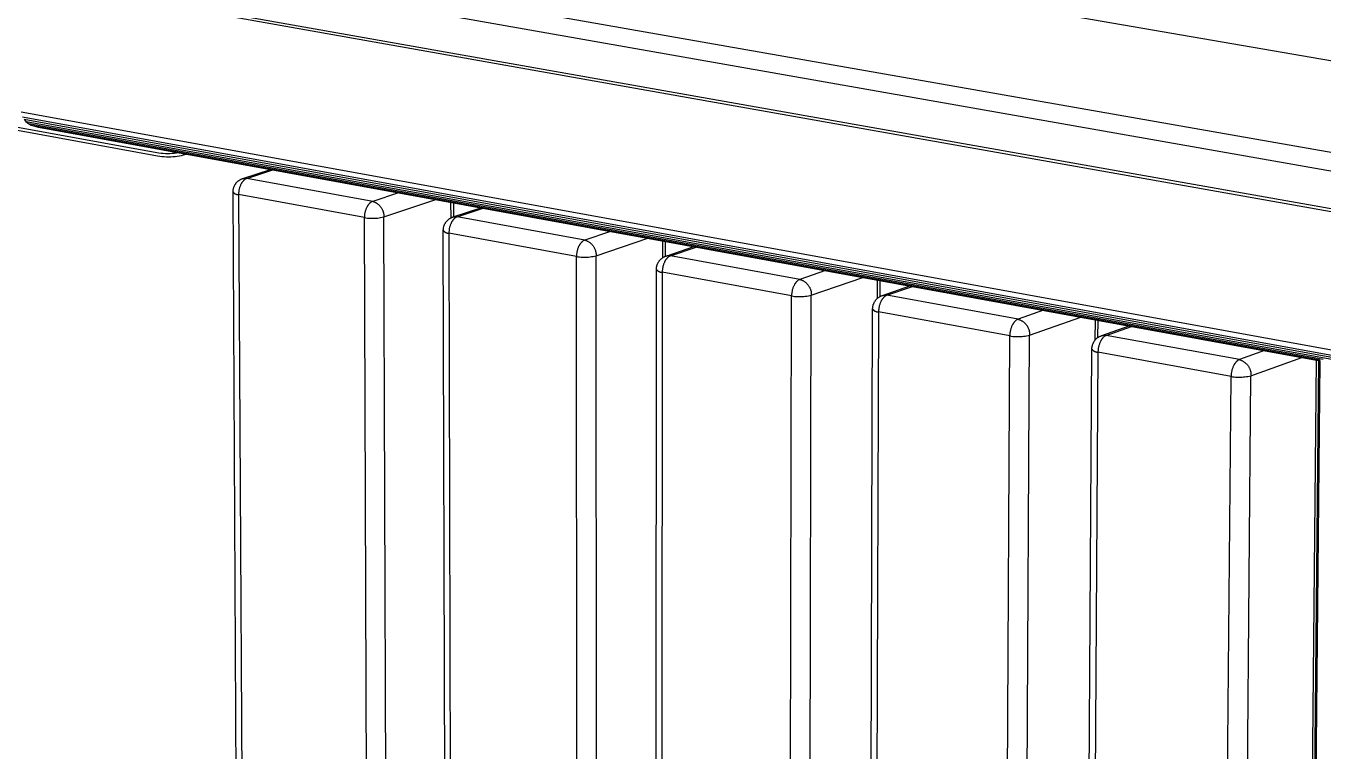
# Model space of a CAD drawing. Header units: millimetres. Extents: x -1283 to 2747, y -259 to 2557.
# Drawn here: x -181.7 to 63.4, y 584.2 to 721.3 of the extents above; entities that cross this region are included whole.
import ezdxf

# ---------------------------------------------------------------- set-up
doc = ezdxf.new("R2010")
doc.units = ezdxf.units.MM
doc.header["$MEASUREMENT"] = 0
doc.layers.add('Utwórz2D linie widoczne', color=7, linetype='Continuous', true_color=0x000000)

msp = doc.modelspace()

# ---------------------------------------------------------------- linework, layer by layer
at = {"layer": 'Utwórz2D linie widoczne'}
for p, q in [((75.77, 712.79), (-103.62, 743.77)), ((-180.13, 740.46), (88.26, 693.32)), ((-180.1, 737.06), (88.22, 689.78)), ((-180.35, 730.26), (90.67, 682.17)), ((-182.79, 730.18), (91.15, 681.54)), ((-156.95, 697.27), (-203.92, 705.85)), ((-206.21, 705.73), (-156.77, 696.7)), ((-182.58, 705.06), (90.85, 655.3)), ((-182.33, 704.07), (90.79, 654.33)), ((-182.02, 703.61), (-181.65, 703.19)), ((-181.96, 703.62), (90.71, 653.94)), ((-181.65, 703.19), (-181.59, 703.21)), ((-181.65, 703.19), (-181.15, 702.83)), ((-181.59, 703.21), (90.63, 653.59)), ((-181.15, 702.83), (-181.1, 702.84)), ((-181.15, 702.83), (-180.66, 702.52)), ((-181.1, 702.84), (63.39, 658.27)), ((-180.66, 702.52), (-180.61, 702.54)), ((-180.66, 702.52), (-180, 702.29)), ((-180.61, 702.54), (62.83, 658.14)), ((-180, 702.29), (-179.32, 702.11)), ((-180, 702.29), (62.83, 658.01)), ((-179.32, 702.11), (-179.27, 702.13)), ((-179.32, 702.11), (-178.91, 702.06)), ((-179.27, 702.13), (62.83, 657.98)), ((-156.54, 697.21), (-156.95, 697.27)), ((-156.77, 696.7), (-156.36, 696.64)), ((-156.13, 697.17), (-156.54, 697.21)), ((-156.36, 696.64), (-155.95, 696.59)), ((-155.71, 697.13), (-156.13, 697.17)), ((-155.95, 696.59), (-155.54, 696.56)), ((-155.3, 697.11), (-155.71, 697.13)), ((-155.54, 696.56), (-155.13, 696.54)), ((-154.88, 697.11), (-155.3, 697.11)), ((-155.13, 696.54), (-154.72, 696.53)), ((-154.47, 697.12), (-154.88, 697.11)), ((-154.72, 696.53), (-154.31, 696.54)), ((-154.05, 697.15), (-154.47, 697.12)), ((-154.31, 696.54), (-153.9, 696.56)), ((-153.64, 697.18), (-154.05, 697.15)), ((-153.9, 696.56), (-153.49, 696.6)), ((-153.23, 697.24), (-153.64, 697.18)), ((-153.49, 696.6), (-153.08, 696.65)), ((-152.82, 697.31), (-153.23, 697.24)), ((-153.08, 696.65), (-152.67, 696.72)), ((-152.67, 696.72), (-152.27, 696.79)), ((-152.27, 696.79), (-151.87, 696.89)), ((-151.87, 696.89), (-151.38, 697.04)), ((-140.68, 692.42), (-135.43, 694.13)), ((-139.91, 692.45), (-135.01, 694.06)), ((-142.3, 690.97), (-142.26, 691.06)), ((-142.26, 691.06), (-142.22, 691.14)), ((-142.22, 691.14), (-142.17, 691.22)), ((-142.17, 691.22), (-142.13, 691.29)), ((-142.13, 691.29), (-142.08, 691.37)), ((-142.08, 691.37), (-142.03, 691.45)), ((-142.03, 691.45), (-141.97, 691.52)), ((-141.97, 691.52), (-141.92, 691.59)), ((-141.92, 691.59), (-141.86, 691.66)), ((-141.86, 691.66), (-141.79, 691.73)), ((-141.79, 691.73), (-141.73, 691.79)), ((-141.73, 691.79), (-141.66, 691.85)), ((-141.66, 691.85), (-141.6, 691.91)), ((-141.6, 691.91), (-141.52, 691.97)), ((-141.52, 691.97), (-141.45, 692.03)), ((-141.45, 692.03), (-141.38, 692.08)), ((-141.38, 692.08), (-141.3, 692.13)), ((-141.3, 692.13), (-141.22, 692.18)), ((-141.22, 692.18), (-141.14, 692.22)), ((-141.14, 691.11), (-141.19, 690.99)), ((-141.14, 692.22), (-141.06, 692.26)), ((-141.09, 691.23), (-141.14, 691.11)), ((-141.03, 691.34), (-141.09, 691.23)), ((-141.06, 692.26), (-140.98, 692.3)), ((-141, 691.4), (-141.03, 691.34)), ((-140.97, 691.45), (-141, 691.4)), ((-140.98, 692.3), (-140.9, 692.34)), ((-140.94, 691.5), (-140.97, 691.45)), ((-140.91, 691.56), (-140.94, 691.5)), ((-140.88, 691.61), (-140.91, 691.56)), ((-140.9, 692.34), (-140.81, 692.37)), ((-140.85, 691.66), (-140.88, 691.61)), ((-140.81, 691.71), (-140.85, 691.66)), ((-140.81, 692.37), (-140.73, 692.4)), ((-140.78, 691.75), (-140.81, 691.71)), ((-140.75, 691.8), (-140.78, 691.75)), ((-140.71, 691.85), (-140.75, 691.8)), ((-140.73, 692.4), (-140.67, 692.42)), ((-140.68, 691.89), (-140.71, 691.85)), ((-140.64, 691.93), (-140.68, 691.89)), ((-140.67, 692.42), (-140.62, 692.43)), ((-140.6, 691.97), (-140.64, 691.93)), ((-140.62, 692.43), (-140.57, 692.44)), ((-140.57, 692.01), (-140.6, 691.97)), ((-140.57, 692.44), (-140.51, 692.46)), ((-140.53, 692.05), (-140.57, 692.01)), ((-140.5, 692.08), (-140.53, 692.05)), ((-140.51, 692.46), (-140.46, 692.46)), ((-140.46, 692.12), (-140.5, 692.08)), ((-140.46, 692.46), (-140.41, 692.47)), ((-140.42, 692.15), (-140.46, 692.12)), ((-140.39, 692.18), (-140.42, 692.15)), ((-140.41, 692.47), (-140.35, 692.48)), ((-140.35, 692.21), (-140.39, 692.18)), ((-140.35, 692.48), (-140.3, 692.48)), ((-140.31, 692.24), (-140.35, 692.21)), ((-140.27, 692.27), (-140.31, 692.24)), ((-140.3, 692.48), (-140.24, 692.48)), ((-140.24, 692.29), (-140.27, 692.27)), ((-140.24, 692.48), (-140.19, 692.48)), ((-140.2, 692.32), (-140.24, 692.29)), ((-140.16, 692.34), (-140.2, 692.32)), ((-140.19, 692.48), (-140.13, 692.48)), ((-140.13, 692.36), (-140.16, 692.34)), ((-140.13, 692.48), (-140.08, 692.48)), ((-140.09, 692.38), (-140.13, 692.36)), ((-140.05, 692.4), (-140.09, 692.38)), ((-140.08, 692.48), (-140.02, 692.47)), ((-140.02, 692.41), (-140.05, 692.4)), ((-140.02, 692.47), (-139.97, 692.46)), ((-139.98, 692.43), (-140.02, 692.41)), ((-139.95, 692.44), (-139.98, 692.43)), ((-139.97, 692.46), (-139.91, 692.45)), ((-139.91, 692.45), (-139.95, 692.44)), ((-116.15, 688.11), (-139.91, 692.45)), ((-142.52, 690.09), (-142.51, 690.18)), ((-142.52, 690), (-142.52, 690.09)), ((-142.52, 689.91), (-142.52, 690)), ((-142.52, 689.91), (-142.5, 689.88)), ((-139.36, 113.88), (-142.52, 689.88)), ((-142.51, 690.18), (-142.5, 690.27)), ((-142.5, 690.27), (-142.48, 690.36)), ((-142.5, 689.88), (-142.48, 689.85)), ((-142.48, 690.36), (-142.47, 690.45)), ((-142.48, 689.85), (-142.45, 689.81)), ((-142.47, 690.45), (-142.45, 690.54)), ((-142.45, 690.54), (-142.42, 690.63)), ((-142.45, 689.81), (-142.43, 689.78)), ((-142.43, 689.78), (-142.4, 689.75)), ((-142.42, 690.63), (-142.4, 690.72)), ((-142.4, 690.72), (-142.37, 690.8)), ((-142.4, 689.75), (-142.38, 689.73)), ((-142.38, 689.73), (-142.35, 689.7)), ((-142.37, 690.8), (-142.33, 690.89)), ((-142.35, 689.7), (-142.32, 689.67)), ((-142.33, 690.89), (-142.3, 690.97)), ((-142.32, 689.67), (-142.29, 689.65)), ((-142.29, 689.65), (-142.26, 689.62)), ((-142.26, 689.62), (-142.23, 689.6)), ((-142.23, 689.6), (-142.2, 689.58)), ((-142.2, 689.58), (-142.16, 689.55)), ((-142.16, 689.55), (-142.13, 689.53)), ((-142.13, 689.53), (-142.09, 689.52)), ((-142.09, 689.52), (-142.06, 689.5)), ((-142.06, 689.5), (-142.02, 689.48)), ((-142.02, 689.48), (-141.99, 689.47)), ((-141.99, 689.47), (-141.95, 689.45)), ((-141.95, 689.45), (-141.91, 689.44)), ((-141.91, 689.44), (-141.88, 689.43)), ((-141.88, 689.43), (-141.84, 689.42)), ((-141.84, 689.42), (-141.8, 689.41)), ((-141.8, 689.41), (-141.76, 689.4)), ((-141.76, 689.4), (-141.72, 689.4)), ((-141.72, 689.4), (-141.68, 689.39)), ((-141.68, 689.39), (-141.65, 689.39)), ((-141.65, 689.39), (-141.61, 689.39)), ((-141.61, 689.39), (-141.57, 689.39)), ((-141.57, 689.39), (-141.53, 689.39)), ((-141.53, 689.39), (-141.49, 689.39)), ((-141.48, 689.62), (-141.49, 689.5)), ((-141.49, 689.5), (-141.49, 689.39)), ((-141.49, 689.39), (-138.37, 113.1)), ((-117.72, 685.03), (-141.49, 689.39)), ((-141.46, 689.86), (-141.48, 689.74)), ((-141.48, 689.74), (-141.48, 689.62)), ((-141.45, 689.98), (-141.46, 689.86)), ((-141.43, 690.11), (-141.45, 689.98)), ((-141.41, 690.23), (-141.43, 690.11)), ((-141.38, 690.36), (-141.41, 690.23)), ((-141.35, 690.49), (-141.38, 690.36)), ((-141.32, 690.62), (-141.35, 690.49)), ((-141.28, 690.74), (-141.32, 690.62)), ((-141.24, 690.87), (-141.28, 690.74)), ((-141.19, 690.99), (-141.24, 690.87)), ((-111.26, 689.73), (-116.15, 688.11)), ((-117.59, 686.13), (-117.62, 686.01)), ((-117.55, 686.26), (-117.59, 686.13)), ((-117.51, 686.39), (-117.55, 686.26)), ((-117.47, 686.51), (-117.51, 686.39)), ((-117.43, 686.64), (-117.47, 686.51)), ((-117.38, 686.76), (-117.43, 686.64)), ((-117.32, 686.88), (-117.38, 686.76)), ((-117.27, 686.99), (-117.32, 686.88)), ((-117.24, 687.05), (-117.27, 686.99)), ((-117.21, 687.1), (-117.24, 687.05)), ((-117.18, 687.16), (-117.21, 687.1)), ((-117.15, 687.21), (-117.18, 687.16)), ((-117.11, 687.26), (-117.15, 687.21)), ((-117.08, 687.31), (-117.11, 687.26)), ((-117.05, 687.36), (-117.08, 687.31)), ((-117.01, 687.41), (-117.05, 687.36)), ((-116.98, 687.45), (-117.01, 687.41)), ((-116.95, 687.5), (-116.98, 687.45)), ((-116.91, 687.54), (-116.95, 687.5)), ((-116.88, 687.58), (-116.91, 687.54)), ((-116.84, 687.62), (-116.88, 687.58)), ((-116.8, 687.66), (-116.84, 687.62)), ((-116.77, 687.7), (-116.8, 687.66)), ((-116.73, 687.74), (-116.77, 687.7)), ((-116.69, 687.77), (-116.73, 687.74)), ((-116.66, 687.81), (-116.69, 687.77)), ((-116.62, 687.84), (-116.66, 687.81)), ((-116.58, 687.87), (-116.62, 687.84)), ((-116.55, 687.9), (-116.58, 687.87)), ((-116.51, 687.92), (-116.55, 687.9)), ((-116.47, 687.95), (-116.51, 687.92)), ((-116.44, 687.97), (-116.47, 687.95)), ((-116.4, 687.99), (-116.44, 687.97)), ((-116.36, 688.02), (-116.4, 687.99)), ((-116.33, 688.03), (-116.36, 688.02)), ((-116.29, 688.05), (-116.33, 688.03)), ((-116.26, 688.07), (-116.29, 688.05)), ((-116.22, 688.08), (-116.26, 688.07)), ((-116.18, 688.1), (-116.22, 688.08)), ((-116.15, 688.11), (-116.18, 688.1)), ((-116.15, 688.11), (-116.05, 688.08)), ((-116.05, 688.08), (-115.95, 688.04)), ((-115.95, 688.04), (-115.86, 688.01)), ((-115.86, 688.01), (-115.77, 687.97)), ((-115.77, 687.97), (-115.67, 687.92)), ((-115.67, 687.92), (-115.58, 687.87)), ((-115.58, 687.87), (-115.49, 687.82)), ((-115.49, 687.82), (-115.41, 687.77)), ((-115.41, 687.77), (-115.32, 687.71)), ((-115.32, 687.71), (-115.24, 687.65)), ((-115.24, 687.65), (-115.15, 687.59)), ((-115.15, 687.59), (-115.08, 687.53)), ((-115.08, 687.53), (-115, 687.46)), ((-115, 687.46), (-114.92, 687.39)), ((-114.92, 687.39), (-114.85, 687.32)), ((-114.85, 687.32), (-114.78, 687.24)), ((-114.78, 687.24), (-114.72, 687.16)), ((-114.72, 687.16), (-114.65, 687.08)), ((-114.65, 687.08), (-114.59, 687)), ((-114.59, 687), (-114.53, 686.92)), ((-114.53, 686.92), (-114.48, 686.83)), ((-114.48, 686.83), (-114.42, 686.74)), ((-114.42, 686.74), (-114.37, 686.65)), ((-114.37, 686.65), (-114.33, 686.56)), ((-114.33, 686.56), (-114.29, 686.47)), ((-114.29, 686.47), (-114.25, 686.37)), ((-114.25, 686.37), (-114.21, 686.28)), ((-114.21, 686.28), (-114.18, 686.18)), ((-114.18, 686.18), (-114.15, 686.08)), ((-114.03, 685.17), (-104.19, 688.44)), ((-101.42, 687.93), (-101.41, 684.96)), ((-100.95, 685.15), (-95.73, 686.89)), ((-100.89, 687.84), (-100.89, 685.17)), ((-100.17, 685.19), (-95.3, 686.82)), ((-117.71, 685.38), (-117.72, 685.26)), ((-117.72, 685.26), (-117.72, 685.14)), ((-117.72, 685.14), (-117.72, 685.03)), ((-117.72, 685.03), (-117.42, 684.98)), ((-115.6, 106.62), (-117.72, 685.03)), ((-117.7, 685.5), (-117.71, 685.38)), ((-117.68, 685.63), (-117.7, 685.5)), ((-117.67, 685.75), (-117.68, 685.63)), ((-117.64, 685.88), (-117.67, 685.75)), ((-117.62, 686.01), (-117.64, 685.88)), ((-117.42, 684.98), (-117.11, 684.95)), ((-117.11, 684.95), (-116.8, 684.92)), ((-116.8, 684.92), (-116.49, 684.9)), ((-116.49, 684.9), (-116.18, 684.9)), ((-116.18, 684.9), (-115.87, 684.91)), ((-115.87, 684.91), (-115.56, 684.92)), ((-115.56, 684.92), (-115.25, 684.95)), ((-115.25, 684.95), (-114.95, 684.99)), ((-114.95, 684.99), (-114.64, 685.04)), ((-114.64, 685.04), (-114.34, 685.1)), ((-114.34, 685.1), (-114.03, 685.17)), ((-114.15, 686.08), (-114.12, 685.98)), ((-114.12, 685.98), (-114.1, 685.88)), ((-114.1, 685.88), (-114.08, 685.78)), ((-114.08, 685.78), (-114.06, 685.68)), ((-114.06, 685.68), (-114.05, 685.58)), ((-114.05, 685.58), (-114.04, 685.48)), ((-114.04, 685.48), (-114.03, 685.37)), ((-114.03, 685.37), (-114.03, 685.27)), ((-114.03, 685.27), (-114.03, 685.17)), ((-112.07, 106.83), (-114.03, 685.17)), ((-102.59, 683.68), (-102.55, 683.77)), ((-102.55, 683.77), (-102.51, 683.85)), ((-102.51, 683.85), (-102.47, 683.93)), ((-102.47, 683.93), (-102.42, 684)), ((-102.42, 684), (-102.37, 684.08)), ((-102.37, 684.08), (-102.32, 684.15)), ((-102.32, 684.15), (-102.27, 684.23)), ((-102.27, 684.23), (-102.21, 684.3)), ((-102.21, 684.3), (-102.16, 684.37)), ((-102.16, 684.37), (-102.1, 684.43)), ((-102.1, 684.43), (-102.03, 684.5)), ((-102.03, 684.5), (-101.97, 684.56)), ((-101.97, 684.56), (-101.9, 684.62)), ((-101.9, 684.62), (-101.83, 684.68)), ((-101.83, 684.68), (-101.76, 684.74)), ((-101.76, 684.74), (-101.69, 684.79)), ((-101.69, 684.79), (-101.61, 684.84)), ((-101.61, 684.84), (-101.54, 684.89)), ((-101.54, 684.89), (-101.46, 684.93)), ((-101.45, 683.71), (-101.49, 683.59)), ((-101.46, 684.93), (-101.38, 684.98)), ((-101.4, 683.83), (-101.45, 683.71)), ((-101.35, 683.95), (-101.4, 683.83)), ((-101.38, 684.98), (-101.3, 685.02)), ((-101.29, 684.07), (-101.35, 683.95)), ((-101.3, 685.02), (-101.22, 685.05)), ((-101.26, 684.12), (-101.29, 684.07)), ((-101.23, 684.18), (-101.26, 684.12)), ((-101.2, 684.23), (-101.23, 684.18)), ((-101.22, 685.05), (-101.13, 685.09)), ((-101.17, 684.28), (-101.2, 684.23)), ((-101.14, 684.34), (-101.17, 684.28)), ((-101.1, 684.39), (-101.14, 684.34)), ((-101.13, 685.09), (-101.05, 685.12)), ((-101.07, 684.44), (-101.1, 684.39)), ((-101.04, 684.48), (-101.07, 684.44)), ((-101.05, 685.12), (-101, 685.14)), ((-101, 684.53), (-101.04, 684.48)), ((-101, 685.14), (-100.94, 685.15)), ((-100.97, 684.58), (-101, 684.53)), ((-100.93, 684.62), (-100.97, 684.58)), ((-100.94, 685.15), (-100.89, 685.17)), ((-100.9, 684.66), (-100.93, 684.62)), ((-100.86, 684.7), (-100.9, 684.66)), ((-100.89, 685.17), (-100.84, 685.18)), ((-100.83, 684.74), (-100.86, 684.7)), ((-100.84, 685.18), (-100.78, 685.19)), ((-100.79, 684.78), (-100.83, 684.74)), ((-100.75, 684.82), (-100.79, 684.78)), ((-100.78, 685.19), (-100.73, 685.2)), ((-100.72, 684.85), (-100.75, 684.82)), ((-100.73, 685.2), (-100.67, 685.21)), ((-100.68, 684.88), (-100.72, 684.85)), ((-100.64, 684.92), (-100.68, 684.88)), ((-100.67, 685.21), (-100.62, 685.21)), ((-100.61, 684.95), (-100.64, 684.92)), ((-100.62, 685.21), (-100.56, 685.22)), ((-100.57, 684.97), (-100.61, 684.95)), ((-100.53, 685), (-100.57, 684.97)), ((-100.56, 685.22), (-100.5, 685.22)), ((-100.5, 685.03), (-100.53, 685)), ((-100.5, 685.22), (-100.45, 685.22)), ((-100.46, 685.05), (-100.5, 685.03)), ((-100.42, 685.07), (-100.46, 685.05)), ((-100.45, 685.22), (-100.39, 685.22)), ((-100.39, 685.09), (-100.42, 685.07)), ((-100.39, 685.22), (-100.34, 685.21)), ((-100.35, 685.11), (-100.39, 685.09)), ((-100.31, 685.13), (-100.35, 685.11)), ((-100.34, 685.21), (-100.28, 685.21)), ((-100.28, 685.15), (-100.31, 685.13)), ((-100.28, 685.21), (-100.23, 685.2)), ((-100.24, 685.16), (-100.28, 685.15)), ((-100.21, 685.18), (-100.24, 685.16)), ((-100.23, 685.2), (-100.17, 685.19)), ((-100.17, 685.19), (-100.21, 685.18)), ((-76.08, 680.78), (-100.17, 685.19)), ((-102.81, 682.72), (-102.8, 682.81)), ((-102.81, 682.63), (-102.81, 682.72)), ((-102.81, 682.63), (-102.79, 682.6)), ((-101.32, 103.06), (-102.81, 682.61)), ((-102.8, 682.81), (-102.79, 682.9)), ((-102.79, 682.9), (-102.78, 682.99)), ((-102.79, 682.6), (-102.76, 682.56)), ((-102.78, 682.99), (-102.77, 683.08)), ((-102.77, 683.08), (-102.75, 683.17)), ((-102.76, 682.56), (-102.74, 682.53)), ((-102.75, 683.17), (-102.73, 683.26)), ((-102.74, 682.53), (-102.71, 682.5)), ((-102.73, 683.26), (-102.71, 683.34)), ((-102.71, 683.34), (-102.68, 683.43)), ((-102.71, 682.5), (-102.68, 682.47)), ((-102.68, 683.43), (-102.66, 683.52)), ((-102.68, 682.47), (-102.66, 682.44)), ((-102.66, 683.52), (-102.62, 683.6)), ((-102.66, 682.44), (-102.63, 682.42)), ((-102.63, 682.42), (-102.6, 682.39)), ((-102.62, 683.6), (-102.59, 683.68)), ((-102.6, 682.39), (-102.57, 682.36)), ((-102.57, 682.36), (-102.54, 682.34)), ((-102.54, 682.34), (-102.5, 682.31)), ((-102.5, 682.31), (-102.47, 682.29)), ((-102.47, 682.29), (-102.44, 682.27)), ((-102.44, 682.27), (-102.4, 682.25)), ((-102.4, 682.25), (-102.37, 682.23)), ((-102.37, 682.23), (-102.33, 682.21)), ((-102.33, 682.21), (-102.29, 682.2)), ((-102.29, 682.2), (-102.26, 682.18)), ((-102.26, 682.18), (-102.22, 682.17)), ((-102.22, 682.17), (-102.18, 682.15)), ((-102.18, 682.15), (-102.14, 682.14)), ((-102.14, 682.14), (-102.11, 682.13)), ((-102.11, 682.13), (-102.07, 682.12)), ((-102.07, 682.12), (-102.03, 682.12)), ((-102.03, 682.12), (-101.99, 682.11)), ((-101.99, 682.11), (-101.95, 682.1)), ((-101.95, 682.1), (-101.91, 682.1)), ((-101.91, 682.1), (-101.87, 682.1)), ((-101.87, 682.1), (-101.83, 682.1)), ((-101.83, 682.1), (-101.79, 682.1)), ((-101.79, 682.1), (-101.75, 682.1)), ((-101.74, 682.33), (-101.75, 682.21)), ((-101.75, 682.21), (-101.75, 682.1)), ((-101.75, 682.1), (-100.3, 102.27)), ((-77.65, 677.68), (-101.75, 682.1)), ((-101.73, 682.45), (-101.74, 682.33)), ((-101.72, 682.57), (-101.73, 682.45)), ((-101.71, 682.7), (-101.72, 682.57)), ((-101.69, 682.82), (-101.71, 682.7)), ((-101.67, 682.95), (-101.69, 682.82)), ((-101.64, 683.08), (-101.67, 682.95)), ((-101.61, 683.21), (-101.64, 683.08)), ((-101.57, 683.34), (-101.61, 683.21)), ((-101.54, 683.46), (-101.57, 683.34)), ((-101.49, 683.59), (-101.54, 683.46)), ((-71.22, 682.42), (-76.08, 680.78)), ((-77.51, 678.79), (-77.54, 678.66)), ((-77.48, 678.92), (-77.51, 678.79)), ((-77.44, 679.05), (-77.48, 678.92)), ((-77.39, 679.17), (-77.44, 679.05)), ((-77.35, 679.3), (-77.39, 679.17)), ((-77.3, 679.42), (-77.35, 679.3)), ((-77.25, 679.54), (-77.3, 679.42)), ((-77.19, 679.65), (-77.25, 679.54)), ((-77.16, 679.71), (-77.19, 679.65)), ((-77.13, 679.77), (-77.16, 679.71)), ((-77.1, 679.82), (-77.13, 679.77)), ((-77.07, 679.87), (-77.1, 679.82)), ((-77.04, 679.93), (-77.07, 679.87)), ((-77, 679.98), (-77.04, 679.93)), ((-76.97, 680.03), (-77, 679.98)), ((-76.94, 680.07), (-76.97, 680.03)), ((-76.9, 680.12), (-76.94, 680.07)), ((-76.87, 680.17), (-76.9, 680.12)), ((-76.84, 680.21), (-76.87, 680.17)), ((-76.8, 680.25), (-76.84, 680.21)), ((-76.76, 680.29), (-76.8, 680.25)), ((-76.73, 680.33), (-76.76, 680.29)), ((-76.69, 680.37), (-76.73, 680.33)), ((-76.66, 680.41), (-76.69, 680.37)), ((-76.62, 680.44), (-76.66, 680.41)), ((-76.58, 680.48), (-76.62, 680.44)), ((-76.55, 680.51), (-76.58, 680.48)), ((-76.51, 680.54), (-76.55, 680.51)), ((-76.47, 680.57), (-76.51, 680.54)), ((-76.44, 680.59), (-76.47, 680.57)), ((-76.4, 680.62), (-76.44, 680.59)), ((-76.36, 680.64), (-76.4, 680.62)), ((-76.33, 680.67), (-76.36, 680.64)), ((-76.29, 680.69), (-76.33, 680.67)), ((-76.25, 680.71), (-76.29, 680.69)), ((-76.22, 680.73), (-76.25, 680.71)), ((-76.18, 680.74), (-76.22, 680.73)), ((-76.15, 680.76), (-76.18, 680.74)), ((-76.11, 680.77), (-76.15, 680.76)), ((-76.08, 680.78), (-76.11, 680.77)), ((-76.08, 680.78), (-75.98, 680.75)), ((-75.98, 680.75), (-75.88, 680.72)), ((-75.88, 680.72), (-75.78, 680.68)), ((-75.78, 680.68), (-75.69, 680.64)), ((-75.69, 680.64), (-75.6, 680.6)), ((-75.6, 680.6), (-75.5, 680.55)), ((-75.5, 680.55), (-75.41, 680.5)), ((-75.41, 680.5), (-75.33, 680.44)), ((-75.33, 680.44), (-75.24, 680.39)), ((-75.24, 680.39), (-75.15, 680.33)), ((-75.15, 680.33), (-75.07, 680.26)), ((-75.07, 680.26), (-74.99, 680.2)), ((-74.99, 680.2), (-74.91, 680.13)), ((-74.91, 680.13), (-74.84, 680.06)), ((-74.84, 680.06), (-74.77, 679.99)), ((-74.77, 679.99), (-74.7, 679.91)), ((-74.7, 679.91), (-74.63, 679.83)), ((-74.63, 679.83), (-74.56, 679.75)), ((-74.56, 679.75), (-74.5, 679.67)), ((-74.5, 679.67), (-74.44, 679.58)), ((-74.44, 679.58), (-74.39, 679.5)), ((-74.39, 679.5), (-74.33, 679.41)), ((-74.33, 679.41), (-74.28, 679.32)), ((-74.28, 679.32), (-74.24, 679.22)), ((-74.24, 679.22), (-74.19, 679.13)), ((-74.19, 679.13), (-74.15, 679.04)), ((-74.15, 679.04), (-74.12, 678.94)), ((-74.12, 678.94), (-74.08, 678.84)), ((-74.08, 678.84), (-74.05, 678.74)), ((-73.94, 677.82), (-64.15, 681.14)), ((-61.4, 680.63), (-61.4, 677.43)), ((-60.89, 680.54), (-60.89, 677.7)), ((-60.72, 677.77), (-55.47, 679.55)), ((-59.88, 677.82), (-55.03, 679.47)), ((-77.64, 677.91), (-77.65, 677.8)), ((-77.65, 677.8), (-77.65, 677.68)), ((-77.65, 677.68), (-77.37, 677.64)), ((-77.23, 95.71), (-77.65, 677.68)), ((-77.62, 678.16), (-77.64, 678.03)), ((-77.64, 678.03), (-77.64, 677.91)), ((-77.61, 678.28), (-77.62, 678.16)), ((-77.59, 678.41), (-77.61, 678.28)), ((-77.57, 678.54), (-77.59, 678.41)), ((-77.54, 678.66), (-77.57, 678.54)), ((-77.37, 677.64), (-77.08, 677.6)), ((-77.08, 677.6), (-76.79, 677.57)), ((-76.79, 677.57), (-76.51, 677.56)), ((-76.51, 677.56), (-76.22, 677.55)), ((-76.22, 677.55), (-75.93, 677.55)), ((-75.93, 677.55), (-75.64, 677.56)), ((-75.64, 677.56), (-75.36, 677.58)), ((-75.36, 677.58), (-75.07, 677.61)), ((-75.07, 677.61), (-74.79, 677.65)), ((-74.79, 677.65), (-74.5, 677.7)), ((-74.5, 677.7), (-74.22, 677.76)), ((-74.22, 677.76), (-73.94, 677.82)), ((-74.05, 678.74), (-74.03, 678.64)), ((-74.03, 678.64), (-74, 678.54)), ((-74, 678.54), (-73.98, 678.44)), ((-73.98, 678.44), (-73.97, 678.34)), ((-73.97, 678.34), (-73.95, 678.23)), ((-73.95, 678.23), (-73.95, 678.13)), ((-73.95, 678.13), (-73.94, 678.03)), ((-73.94, 678.03), (-73.94, 677.92)), ((-73.94, 677.92), (-73.94, 677.82)), ((-73.67, 95.92), (-73.94, 677.82)), ((-62.32, 676.31), (-62.28, 676.39)), ((-62.28, 676.39), (-62.24, 676.47)), ((-62.24, 676.47), (-62.19, 676.55)), ((-62.19, 676.55), (-62.15, 676.63)), ((-62.15, 676.63), (-62.1, 676.71)), ((-62.1, 676.71), (-62.05, 676.78)), ((-62.05, 676.78), (-62, 676.85)), ((-62, 676.85), (-61.94, 676.93)), ((-61.94, 676.93), (-61.88, 677)), ((-61.88, 677), (-61.82, 677.06)), ((-61.82, 677.06), (-61.76, 677.13)), ((-61.76, 677.13), (-61.69, 677.19)), ((-61.69, 677.19), (-61.62, 677.25)), ((-61.62, 677.25), (-61.55, 677.31)), ((-61.55, 677.31), (-61.48, 677.37)), ((-61.48, 677.37), (-61.41, 677.42)), ((-61.41, 677.42), (-61.33, 677.47)), ((-61.33, 677.47), (-61.26, 677.52)), ((-61.26, 677.52), (-61.18, 677.57)), ((-61.18, 677.57), (-61.1, 677.61)), ((-61.1, 676.45), (-61.15, 676.33)), ((-61.1, 677.61), (-61.02, 677.65)), ((-61.04, 676.57), (-61.1, 676.45)), ((-60.99, 676.69), (-61.04, 676.57)), ((-61.02, 677.65), (-60.93, 677.69)), ((-60.96, 676.75), (-60.99, 676.69)), ((-60.93, 676.8), (-60.96, 676.75)), ((-60.93, 677.69), (-60.85, 677.72)), ((-60.9, 676.86), (-60.93, 676.8)), ((-60.87, 676.91), (-60.9, 676.86)), ((-60.89, 677.7), (-60.85, 677.72)), ((-60.83, 676.96), (-60.87, 676.91)), ((-60.85, 677.72), (-60.76, 677.75)), ((-60.85, 677.72), (-60.81, 677.74)), ((-60.8, 677.01), (-60.83, 676.96)), ((-60.77, 677.06), (-60.8, 677.01)), ((-60.74, 677.11), (-60.77, 677.06)), ((-60.76, 677.75), (-60.71, 677.77)), ((-60.7, 677.16), (-60.74, 677.11)), ((-60.71, 677.77), (-60.66, 677.79)), ((-60.67, 677.2), (-60.7, 677.16)), ((-60.63, 677.25), (-60.67, 677.2)), ((-60.66, 677.79), (-60.6, 677.8)), ((-60.6, 677.29), (-60.63, 677.25)), ((-60.6, 677.8), (-60.55, 677.82)), ((-60.56, 677.33), (-60.6, 677.29)), ((-60.53, 677.37), (-60.56, 677.33)), ((-60.55, 677.82), (-60.49, 677.83)), ((-60.49, 677.41), (-60.53, 677.37)), ((-60.49, 677.83), (-60.44, 677.84)), ((-60.45, 677.44), (-60.49, 677.41)), ((-60.42, 677.48), (-60.45, 677.44)), ((-60.44, 677.84), (-60.38, 677.84)), ((-60.38, 677.51), (-60.42, 677.48)), ((-60.38, 677.84), (-60.32, 677.85)), ((-60.34, 677.55), (-60.38, 677.51)), ((-60.31, 677.58), (-60.34, 677.55)), ((-60.32, 677.85), (-60.27, 677.85)), ((-60.27, 677.61), (-60.31, 677.58)), ((-60.27, 677.85), (-60.21, 677.85)), ((-60.23, 677.63), (-60.27, 677.61)), ((-60.2, 677.66), (-60.23, 677.63)), ((-60.21, 677.85), (-60.16, 677.85)), ((-60.16, 677.68), (-60.2, 677.66)), ((-60.16, 677.85), (-60.1, 677.85)), ((-60.13, 677.71), (-60.16, 677.68)), ((-60.09, 677.73), (-60.13, 677.71)), ((-60.1, 677.85), (-60.04, 677.85)), ((-60.05, 677.75), (-60.09, 677.73)), ((-60.02, 677.76), (-60.05, 677.75)), ((-60.04, 677.85), (-59.99, 677.84)), ((-59.98, 677.78), (-60.02, 677.76)), ((-59.99, 677.84), (-59.93, 677.83)), ((-59.95, 677.8), (-59.98, 677.78)), ((-59.91, 677.81), (-59.95, 677.8)), ((-59.93, 677.83), (-59.88, 677.82)), ((-59.88, 677.82), (-59.91, 677.81)), ((-35.44, 673.36), (-59.88, 677.82)), ((-62.76, 92.1), (-62.54, 675.23)), ((-62.54, 675.34), (-62.53, 675.43)), ((-62.54, 675.25), (-62.54, 675.34)), ((-62.54, 675.25), (-62.51, 675.21)), ((-62.53, 675.43), (-62.52, 675.52)), ((-62.52, 675.52), (-62.51, 675.61)), ((-62.51, 675.61), (-62.5, 675.7)), ((-62.51, 675.21), (-62.49, 675.18)), ((-62.5, 675.7), (-62.48, 675.79)), ((-62.49, 675.18), (-62.46, 675.15)), ((-62.48, 675.79), (-62.46, 675.88)), ((-62.46, 675.88), (-62.44, 675.96)), ((-62.46, 675.15), (-62.43, 675.11)), ((-62.44, 675.96), (-62.41, 676.05)), ((-62.43, 675.11), (-62.4, 675.08)), ((-62.41, 676.05), (-62.38, 676.14)), ((-62.4, 675.08), (-62.37, 675.05)), ((-62.38, 676.14), (-62.35, 676.22)), ((-62.37, 675.05), (-62.34, 675.02)), ((-62.35, 676.22), (-62.32, 676.31)), ((-62.34, 675.02), (-62.31, 675)), ((-62.31, 675), (-62.28, 674.97)), ((-62.28, 674.97), (-62.24, 674.95)), ((-62.24, 674.95), (-62.21, 674.92)), ((-62.21, 674.92), (-62.17, 674.9)), ((-62.17, 674.9), (-62.14, 674.88)), ((-62.14, 674.88), (-62.1, 674.86)), ((-62.1, 674.86), (-62.06, 674.84)), ((-62.06, 674.84), (-62.02, 674.82)), ((-62.02, 674.82), (-61.99, 674.8)), ((-61.99, 674.8), (-61.95, 674.79)), ((-61.95, 674.79), (-61.91, 674.77)), ((-61.91, 674.77), (-61.87, 674.76)), ((-61.87, 674.76), (-61.83, 674.75)), ((-61.83, 674.75), (-61.78, 674.74)), ((-61.78, 674.74), (-61.74, 674.73)), ((-61.74, 674.73), (-61.7, 674.72)), ((-61.45, 674.71), (-61.72, 91.3)), ((-61.7, 674.72), (-61.66, 674.72)), ((-61.66, 674.72), (-61.62, 674.71)), ((-61.62, 674.71), (-61.58, 674.71)), ((-61.58, 674.71), (-61.53, 674.71)), ((-61.53, 674.71), (-61.49, 674.71)), ((-61.49, 674.71), (-61.45, 674.71)), ((-61.44, 674.94), (-61.45, 674.82)), ((-61.45, 674.82), (-61.45, 674.71)), ((-37.01, 670.23), (-61.45, 674.71)), ((-61.43, 675.06), (-61.44, 674.94)), ((-61.42, 675.19), (-61.43, 675.06)), ((-61.41, 675.31), (-61.42, 675.19)), ((-61.39, 675.44), (-61.41, 675.31)), ((-61.36, 675.57), (-61.39, 675.44)), ((-61.34, 675.7), (-61.36, 675.57)), ((-61.31, 675.82), (-61.34, 675.7)), ((-61.27, 675.95), (-61.31, 675.82)), ((-61.23, 676.08), (-61.27, 675.95)), ((-61.19, 676.21), (-61.23, 676.08)), ((-61.15, 676.33), (-61.19, 676.21)), ((-30.61, 675.02), (-35.44, 673.36)), ((-36.83, 671.48), (-36.87, 671.35)), ((-36.8, 671.6), (-36.83, 671.48)), ((-36.75, 671.73), (-36.8, 671.6)), ((-36.71, 671.86), (-36.75, 671.73)), ((-36.66, 671.98), (-36.71, 671.86)), ((-36.6, 672.1), (-36.66, 671.98)), ((-36.55, 672.22), (-36.6, 672.1)), ((-36.49, 672.33), (-36.55, 672.22)), ((-36.46, 672.38), (-36.49, 672.33)), ((-36.43, 672.44), (-36.46, 672.38)), ((-36.4, 672.49), (-36.43, 672.44)), ((-36.36, 672.54), (-36.4, 672.49)), ((-36.33, 672.59), (-36.36, 672.54)), ((-36.3, 672.64), (-36.33, 672.59)), ((-36.26, 672.69), (-36.3, 672.64)), ((-36.23, 672.73), (-36.26, 672.69)), ((-36.19, 672.78), (-36.23, 672.73)), ((-36.16, 672.82), (-36.19, 672.78)), ((-36.12, 672.86), (-36.16, 672.82)), ((-36.09, 672.9), (-36.12, 672.86)), ((-36.05, 672.94), (-36.09, 672.9)), ((-36.02, 672.98), (-36.05, 672.94)), ((-35.98, 673.01), (-36.02, 672.98)), ((-35.94, 673.04), (-35.98, 673.01)), ((-35.91, 673.08), (-35.94, 673.04)), ((-35.87, 673.11), (-35.91, 673.08)), ((-35.83, 673.14), (-35.87, 673.11)), ((-35.8, 673.16), (-35.83, 673.14)), ((-35.76, 673.19), (-35.8, 673.16)), ((-35.72, 673.21), (-35.76, 673.19)), ((-35.69, 673.24), (-35.72, 673.21)), ((-35.65, 673.26), (-35.69, 673.24)), ((-35.62, 673.28), (-35.65, 673.26)), ((-35.58, 673.3), (-35.62, 673.28)), ((-35.54, 673.31), (-35.58, 673.3)), ((-35.51, 673.33), (-35.54, 673.31)), ((-35.47, 673.34), (-35.51, 673.33)), ((-35.44, 673.36), (-35.47, 673.34)), ((-35.44, 673.36), (-35.34, 673.32)), ((-35.34, 673.32), (-35.24, 673.29)), ((-35.24, 673.29), (-35.14, 673.25)), ((-35.14, 673.25), (-35.05, 673.21)), ((-35.05, 673.21), (-34.95, 673.17)), ((-34.95, 673.17), (-34.86, 673.12)), ((-34.86, 673.12), (-34.77, 673.07)), ((-34.77, 673.07), (-34.68, 673.01)), ((-34.68, 673.01), (-34.59, 672.96)), ((-34.59, 672.96), (-34.51, 672.9)), ((-34.51, 672.9), (-34.42, 672.83)), ((-34.42, 672.83), (-34.34, 672.77)), ((-34.34, 672.77), (-34.26, 672.7)), ((-34.26, 672.7), (-34.19, 672.63)), ((-34.19, 672.63), (-34.11, 672.55)), ((-34.11, 672.55), (-34.04, 672.48)), ((-34.04, 672.48), (-33.98, 672.4)), ((-33.98, 672.4), (-33.91, 672.32)), ((-33.91, 672.32), (-33.85, 672.23)), ((-33.85, 672.23), (-33.79, 672.15)), ((-33.79, 672.15), (-33.73, 672.06)), ((-33.73, 672.06), (-33.68, 671.97)), ((-33.68, 671.97), (-33.63, 671.88)), ((-33.63, 671.88), (-33.58, 671.79)), ((-33.58, 671.79), (-33.54, 671.69)), ((-33.54, 671.69), (-33.49, 671.6)), ((-33.49, 671.6), (-33.46, 671.5)), ((-33.46, 671.5), (-33.42, 671.4)), ((-33.28, 670.37), (-23.55, 673.73)), ((-20.82, 673.23), (-20.83, 669.73)), ((-20.32, 673.14), (-20.33, 670.09)), ((-19.86, 670.3), (-14.65, 672.11)), ((-19.01, 670.35), (-14.19, 672.02)), ((-38.33, 84.65), (-37.01, 670.23)), ((-37, 670.46), (-37.01, 670.34)), ((-37.01, 670.34), (-37.01, 670.23)), ((-37.01, 670.23), (-36.73, 670.18)), ((-36.98, 670.71), (-37, 670.58)), ((-37, 670.58), (-37, 670.46)), ((-36.97, 670.83), (-36.98, 670.71)), ((-36.95, 670.96), (-36.97, 670.83)), ((-36.93, 671.09), (-36.95, 670.96)), ((-36.9, 671.22), (-36.93, 671.09)), ((-36.87, 671.35), (-36.9, 671.22)), ((-36.73, 670.18), (-36.44, 670.14)), ((-36.44, 670.14), (-36.15, 670.12)), ((-36.15, 670.12), (-35.86, 670.1)), ((-35.86, 670.1), (-35.57, 670.09)), ((-35.57, 670.09), (-35.28, 670.09)), ((-35.28, 670.09), (-34.99, 670.11)), ((-34.99, 670.11), (-34.7, 670.13)), ((-34.76, 84.87), (-33.28, 670.37)), ((-34.7, 670.13), (-34.42, 670.16)), ((-34.42, 670.16), (-34.13, 670.2)), ((-34.13, 670.2), (-33.84, 670.24)), ((-33.84, 670.24), (-33.56, 670.3)), ((-33.56, 670.3), (-33.28, 670.37)), ((-33.42, 671.4), (-33.39, 671.3)), ((-33.39, 671.3), (-33.37, 671.2)), ((-33.37, 671.2), (-33.34, 671.1)), ((-33.34, 671.1), (-33.32, 670.99)), ((-33.32, 670.99), (-33.31, 670.89)), ((-33.31, 670.89), (-33.29, 670.79)), ((-33.29, 670.79), (-33.29, 670.68)), ((-33.29, 670.68), (-33.28, 670.58)), ((-33.28, 670.58), (-33.28, 670.47)), ((-33.28, 670.47), (-33.28, 670.37)), ((-21.43, 668.92), (-21.39, 669)), ((-21.39, 669), (-21.35, 669.08)), ((-21.35, 669.08), (-21.3, 669.16)), ((-21.3, 669.16), (-21.25, 669.24)), ((-21.25, 669.24), (-21.2, 669.31)), ((-21.2, 669.31), (-21.15, 669.38)), ((-21.15, 669.38), (-21.09, 669.46)), ((-21.09, 669.46), (-21.03, 669.53)), ((-21.03, 669.53), (-20.97, 669.59)), ((-20.97, 669.59), (-20.91, 669.66)), ((-20.91, 669.66), (-20.84, 669.72)), ((-20.84, 669.72), (-20.77, 669.78)), ((-20.77, 669.78), (-20.7, 669.84)), ((-20.7, 669.84), (-20.63, 669.9)), ((-20.63, 669.9), (-20.56, 669.95)), ((-20.56, 669.95), (-20.48, 670)), ((-20.48, 670), (-20.4, 670.05)), ((-20.4, 670.05), (-20.33, 670.1)), ((-20.33, 670.1), (-20.25, 670.14)), ((-20.25, 670.14), (-20.16, 670.18)), ((-20.17, 669.09), (-20.23, 668.97)), ((-20.12, 669.21), (-20.17, 669.09)), ((-20.16, 670.18), (-20.08, 670.22)), ((-20.06, 669.32), (-20.12, 669.21)), ((-20.08, 670.22), (-20, 670.25)), ((-20.03, 669.38), (-20.06, 669.32)), ((-20, 669.43), (-20.03, 669.38)), ((-20, 670.25), (-19.91, 670.28)), ((-19.96, 669.48), (-20, 669.43)), ((-19.93, 669.53), (-19.96, 669.48)), ((-19.9, 669.58), (-19.93, 669.53)), ((-19.91, 670.28), (-19.86, 670.3)), ((-19.87, 669.63), (-19.9, 669.58)), ((-19.83, 669.68), (-19.87, 669.63)), ((-19.86, 670.3), (-19.8, 670.32)), ((-19.8, 669.73), (-19.83, 669.68)), ((-19.8, 670.32), (-19.75, 670.33)), ((-19.76, 669.77), (-19.8, 669.73)), ((-19.73, 669.81), (-19.76, 669.77)), ((-19.75, 670.33), (-19.69, 670.35)), ((-19.69, 669.85), (-19.73, 669.81)), ((-19.69, 670.35), (-19.63, 670.36)), ((-19.66, 669.89), (-19.69, 669.85)), ((-19.62, 669.93), (-19.66, 669.89)), ((-19.63, 670.36), (-19.58, 670.37)), ((-19.58, 669.97), (-19.62, 669.93)), ((-19.58, 670.37), (-19.52, 670.37)), ((-19.55, 670.01), (-19.58, 669.97)), ((-19.51, 670.04), (-19.55, 670.01)), ((-19.52, 670.37), (-19.46, 670.38)), ((-19.48, 670.07), (-19.51, 670.04)), ((-19.44, 670.1), (-19.48, 670.07)), ((-19.46, 670.38), (-19.41, 670.38)), ((-19.4, 670.13), (-19.44, 670.1)), ((-19.41, 670.38), (-19.35, 670.38)), ((-19.37, 670.16), (-19.4, 670.13)), ((-19.33, 670.19), (-19.37, 670.16)), ((-19.35, 670.38), (-19.29, 670.38)), ((-19.29, 670.21), (-19.33, 670.19)), ((-19.29, 670.38), (-19.24, 670.38)), ((-19.26, 670.23), (-19.29, 670.21)), ((-19.22, 670.25), (-19.26, 670.23)), ((-19.24, 670.38), (-19.18, 670.38)), ((-19.19, 670.27), (-19.22, 670.25)), ((-19.15, 670.29), (-19.19, 670.27)), ((-19.18, 670.38), (-19.12, 670.37)), ((-19.11, 670.31), (-19.15, 670.29)), ((-19.12, 670.37), (-19.07, 670.36)), ((-19.08, 670.33), (-19.11, 670.31)), ((-19.04, 670.34), (-19.08, 670.33)), ((-19.07, 670.36), (-19.01, 670.35)), ((-19.01, 670.35), (-19.04, 670.34)), ((5.77, 665.82), (-19.01, 670.35)), ((-23.68, 81.02), (-21.7, 667.76)), ((-20.58, 667.21), (-22.62, 80.18)), ((-21.7, 667.87), (-21.69, 667.96)), ((-21.7, 667.78), (-21.7, 667.87)), ((-21.7, 667.78), (-21.67, 667.74)), ((-21.69, 667.96), (-21.68, 668.05)), ((-21.68, 668.05), (-21.67, 668.14)), ((-21.67, 668.14), (-21.66, 668.23)), ((-21.67, 667.74), (-21.65, 667.71)), ((-21.66, 668.23), (-21.64, 668.32)), ((-21.65, 667.71), (-21.62, 667.67)), ((-21.64, 668.32), (-21.62, 668.41)), ((-21.62, 668.41), (-21.59, 668.5)), ((-21.62, 667.67), (-21.6, 667.64)), ((-21.6, 667.64), (-21.57, 667.61)), ((-21.59, 668.5), (-21.57, 668.58)), ((-21.57, 668.58), (-21.54, 668.67)), ((-21.57, 667.61), (-21.54, 667.58)), ((-21.54, 668.67), (-21.5, 668.75)), ((-21.54, 667.58), (-21.51, 667.55)), ((-21.51, 667.55), (-21.48, 667.52)), ((-21.5, 668.75), (-21.47, 668.84)), ((-21.48, 667.52), (-21.45, 667.49)), ((-21.47, 668.84), (-21.43, 668.92)), ((-21.45, 667.49), (-21.41, 667.47)), ((-21.41, 667.47), (-21.38, 667.44)), ((-21.38, 667.44), (-21.34, 667.42)), ((-21.34, 667.42), (-21.31, 667.39)), ((-21.31, 667.39), (-21.27, 667.37)), ((-21.27, 667.37), (-21.23, 667.35)), ((-21.23, 667.35), (-21.2, 667.33)), ((-21.2, 667.33), (-21.16, 667.32)), ((-21.16, 667.32), (-21.12, 667.3)), ((-21.12, 667.3), (-21.08, 667.28)), ((-21.08, 667.28), (-21.04, 667.27)), ((-21.04, 667.27), (-21, 667.26)), ((-21, 667.26), (-20.96, 667.25)), ((-20.96, 667.25), (-20.92, 667.24)), ((-20.92, 667.24), (-20.88, 667.23)), ((-20.88, 667.23), (-20.83, 667.22)), ((-20.83, 667.22), (-20.79, 667.22)), ((-20.79, 667.22), (-20.75, 667.21)), ((-20.75, 667.21), (-20.71, 667.21)), ((-20.71, 667.21), (-20.66, 667.21)), ((-20.66, 667.21), (-20.62, 667.21)), ((-20.62, 667.21), (-20.58, 667.21)), ((-20.57, 667.45), (-20.58, 667.33)), ((-20.58, 667.33), (-20.58, 667.21)), ((4.21, 662.67), (-20.58, 667.21)), ((-20.56, 667.57), (-20.57, 667.45)), ((-20.55, 667.69), (-20.56, 667.57)), ((-20.54, 667.82), (-20.55, 667.69)), ((-20.52, 667.95), (-20.54, 667.82)), ((-20.49, 668.08), (-20.52, 667.95)), ((-20.47, 668.21), (-20.49, 668.08)), ((-20.44, 668.34), (-20.47, 668.21)), ((-20.4, 668.47), (-20.44, 668.34)), ((-20.36, 668.59), (-20.4, 668.47)), ((-20.32, 668.72), (-20.36, 668.59)), ((-20.27, 668.85), (-20.32, 668.72)), ((-20.23, 668.97), (-20.27, 668.85)), ((10.57, 667.51), (5.77, 665.82)), ((4.47, 664.18), (4.42, 664.06)), ((4.51, 664.31), (4.47, 664.18)), ((4.56, 664.43), (4.51, 664.31)), ((4.61, 664.55), (4.56, 664.43)), ((4.67, 664.67), (4.61, 664.55)), ((4.73, 664.78), (4.67, 664.67)), ((4.76, 664.84), (4.73, 664.78)), ((4.79, 664.89), (4.76, 664.84)), ((4.82, 664.95), (4.79, 664.89)), ((4.86, 665), (4.82, 664.95)), ((4.89, 665.05), (4.86, 665)), ((4.92, 665.1), (4.89, 665.05)), ((4.96, 665.14), (4.92, 665.1)), ((4.99, 665.19), (4.96, 665.14)), ((5.02, 665.24), (4.99, 665.19)), ((5.06, 665.28), (5.02, 665.24)), ((5.09, 665.32), (5.06, 665.28)), ((5.13, 665.36), (5.09, 665.32)), ((5.17, 665.4), (5.13, 665.36)), ((5.2, 665.44), (5.17, 665.4)), ((5.24, 665.47), (5.2, 665.44)), ((5.27, 665.51), (5.24, 665.47)), ((5.31, 665.54), (5.27, 665.51)), ((5.35, 665.57), (5.31, 665.54)), ((5.38, 665.6), (5.35, 665.57)), ((5.42, 665.63), (5.38, 665.6)), ((5.46, 665.65), (5.42, 665.63)), ((5.49, 665.68), (5.46, 665.65)), ((5.53, 665.7), (5.49, 665.68)), ((5.56, 665.72), (5.53, 665.7)), ((5.6, 665.74), (5.56, 665.72)), ((5.64, 665.76), (5.6, 665.74)), ((5.67, 665.78), (5.64, 665.76)), ((5.71, 665.79), (5.67, 665.78)), ((5.74, 665.81), (5.71, 665.79)), ((5.77, 665.82), (5.74, 665.81)), ((5.77, 665.82), (5.87, 665.79)), ((5.87, 665.79), (5.97, 665.76)), ((5.97, 665.76), (6.07, 665.72)), ((6.07, 665.72), (6.16, 665.68)), ((6.16, 665.68), (6.25, 665.64)), ((6.25, 665.64), (6.35, 665.59)), ((6.35, 665.59), (6.44, 665.54)), ((6.44, 665.54), (6.52, 665.49)), ((6.52, 665.49), (6.61, 665.44)), ((6.61, 665.44), (6.7, 665.38)), ((6.7, 665.38), (6.78, 665.32)), ((6.78, 665.32), (6.86, 665.25)), ((6.86, 665.25), (6.94, 665.19)), ((6.94, 665.19), (7.01, 665.12)), ((7.01, 665.12), (7.09, 665.04)), ((7.09, 665.04), (7.16, 664.97)), ((7.16, 664.97), (7.23, 664.89)), ((7.23, 664.89), (7.29, 664.82)), ((7.29, 664.82), (7.35, 664.73)), ((7.35, 664.73), (7.41, 664.65)), ((7.41, 664.65), (7.47, 664.57)), ((7.47, 664.57), (7.53, 664.48)), ((7.53, 664.48), (7.58, 664.39)), ((7.58, 664.39), (7.63, 664.3)), ((7.63, 664.3), (7.67, 664.21)), ((7.67, 664.21), (7.71, 664.11)), ((7.71, 664.11), (7.75, 664.02)), ((7.96, 662.81), (17.62, 666.22)), ((20.33, 665.73), (20.31, 661.84)), ((20.82, 665.64), (20.8, 662.31)), ((21.57, 662.73), (26.75, 664.56)), ((22.44, 662.77), (27.23, 664.47)), ((1.09, 73.44), (4.21, 662.67)), ((4.22, 663.03), (4.21, 662.9)), ((4.21, 662.9), (4.21, 662.78)), ((4.21, 662.78), (4.21, 662.67)), ((4.21, 662.67), (4.49, 662.62)), ((4.23, 663.15), (4.22, 663.03)), ((4.25, 663.28), (4.23, 663.15)), ((4.27, 663.41), (4.25, 663.28)), ((4.29, 663.54), (4.27, 663.41)), ((4.32, 663.67), (4.29, 663.54)), ((4.35, 663.8), (4.32, 663.67)), ((4.39, 663.93), (4.35, 663.8)), ((4.42, 664.06), (4.39, 663.93)), ((4.49, 662.62), (4.78, 662.58)), ((4.68, 73.66), (7.96, 662.81)), ((4.78, 662.58), (5.07, 662.56)), ((5.07, 662.56), (5.36, 662.54)), ((5.36, 662.54), (5.65, 662.53)), ((5.65, 662.53), (5.94, 662.53)), ((5.94, 662.53), (6.23, 662.54)), ((6.23, 662.54), (6.52, 662.57)), ((6.52, 662.57), (6.81, 662.6)), ((6.81, 662.6), (7.1, 662.64)), ((7.1, 662.64), (7.39, 662.69)), ((7.39, 662.69), (7.67, 662.74)), ((7.67, 662.74), (7.96, 662.81)), ((7.75, 664.02), (7.79, 663.92)), ((7.79, 663.92), (7.82, 663.83)), ((7.82, 663.83), (7.85, 663.73)), ((7.85, 663.73), (7.88, 663.63)), ((7.88, 663.63), (7.9, 663.53)), ((7.9, 663.53), (7.92, 663.43)), ((7.92, 663.43), (7.93, 663.33)), ((7.93, 663.33), (7.94, 663.22)), ((7.94, 663.22), (7.95, 663.12)), ((7.95, 663.12), (7.96, 663.02)), ((7.96, 663.02), (7.96, 662.92)), ((7.96, 662.92), (7.96, 662.81)), ((20.13, 661.59), (20.18, 661.67)), ((20.18, 661.67), (20.24, 661.74)), ((20.24, 661.74), (20.29, 661.82)), ((20.29, 661.82), (20.35, 661.89)), ((20.35, 661.89), (20.41, 661.96)), ((20.41, 661.96), (20.47, 662.03)), ((20.47, 662.03), (20.54, 662.1)), ((20.54, 662.1), (20.61, 662.16)), ((20.61, 662.16), (20.68, 662.22)), ((20.68, 662.22), (20.75, 662.28)), ((20.75, 662.28), (20.82, 662.34)), ((20.82, 662.34), (20.9, 662.39)), ((20.9, 662.39), (20.98, 662.44)), ((20.98, 662.44), (21.06, 662.49)), ((21.06, 662.49), (21.14, 662.53)), ((21.14, 662.53), (21.22, 662.58)), ((21.22, 662.58), (21.3, 662.62)), ((21.3, 662.62), (21.39, 662.65)), ((21.4, 661.73), (21.34, 661.62)), ((21.39, 662.65), (21.47, 662.69)), ((21.43, 661.79), (21.4, 661.73)), ((21.46, 661.84), (21.43, 661.79)), ((21.49, 661.9), (21.46, 661.84)), ((21.47, 662.69), (21.53, 662.71)), ((21.52, 661.95), (21.49, 661.9)), ((21.55, 662), (21.52, 661.95)), ((21.53, 662.71), (21.59, 662.73)), ((21.59, 662.05), (21.55, 662)), ((21.59, 662.73), (21.65, 662.75)), ((21.62, 662.1), (21.59, 662.05)), ((21.66, 662.14), (21.62, 662.1)), ((21.65, 662.75), (21.71, 662.76)), ((21.69, 662.19), (21.66, 662.14)), ((21.73, 662.23), (21.69, 662.19)), ((21.71, 662.76), (21.77, 662.77)), ((21.76, 662.27), (21.73, 662.23)), ((21.8, 662.31), (21.76, 662.27)), ((21.77, 662.77), (21.83, 662.78)), ((21.83, 662.35), (21.8, 662.31)), ((21.83, 662.78), (21.89, 662.79)), ((21.87, 662.39), (21.83, 662.35)), ((21.9, 662.42), (21.87, 662.39)), ((21.89, 662.79), (21.95, 662.8)), ((21.94, 662.46), (21.9, 662.42)), ((21.98, 662.49), (21.94, 662.46)), ((21.95, 662.8), (22.01, 662.8)), ((22.01, 662.52), (21.98, 662.49)), ((22.01, 662.8), (22.07, 662.81)), ((22.05, 662.55), (22.01, 662.52)), ((22.08, 662.58), (22.05, 662.55)), ((22.07, 662.81), (22.13, 662.81)), ((22.12, 662.61), (22.08, 662.58)), ((22.16, 662.63), (22.12, 662.61)), ((22.13, 662.81), (22.2, 662.8)), ((22.19, 662.65), (22.16, 662.63)), ((22.23, 662.68), (22.19, 662.65)), ((22.2, 662.8), (22.26, 662.8)), ((22.26, 662.7), (22.23, 662.68)), ((22.26, 662.8), (22.32, 662.79)), ((22.3, 662.71), (22.26, 662.7)), ((22.34, 662.73), (22.3, 662.71)), ((22.32, 662.79), (22.38, 662.78)), ((22.37, 662.75), (22.34, 662.73)), ((22.41, 662.76), (22.37, 662.75)), ((22.38, 662.78), (22.44, 662.77)), ((22.44, 662.77), (22.41, 662.76)), ((47.58, 658.18), (22.44, 662.77)), ((15.93, 69.76), (19.72, 660.16)), ((20.87, 659.61), (17.02, 68.91)), ((19.72, 660.18), (19.73, 660.27)), ((19.72, 660.18), (19.75, 660.15)), ((19.73, 660.37), (19.74, 660.46)), ((19.73, 660.27), (19.73, 660.37)), ((19.74, 660.46), (19.75, 660.55)), ((19.75, 660.55), (19.77, 660.64)), ((19.75, 660.15), (19.78, 660.11)), ((19.77, 660.64), (19.79, 660.73)), ((19.78, 660.11), (19.8, 660.07)), ((19.79, 660.73), (19.81, 660.82)), ((19.8, 660.07), (19.83, 660.04)), ((19.81, 660.82), (19.83, 660.91)), ((19.83, 660.91), (19.86, 661)), ((19.83, 660.04), (19.86, 660.01)), ((19.86, 661), (19.89, 661.09)), ((19.86, 660.01), (19.9, 659.98)), ((19.89, 661.09), (19.92, 661.18)), ((19.9, 659.98), (19.93, 659.95)), ((19.92, 661.18), (19.96, 661.26)), ((19.93, 659.95), (19.96, 659.92)), ((19.96, 661.26), (20, 661.35)), ((19.96, 659.92), (20, 659.89)), ((20, 661.35), (20.04, 661.43)), ((20, 659.89), (20.03, 659.86)), ((20.03, 659.86), (20.07, 659.84)), ((20.04, 661.43), (20.09, 661.51)), ((20.07, 659.84), (20.11, 659.81)), ((20.09, 661.51), (20.13, 661.59)), ((20.11, 659.81), (20.14, 659.79)), ((20.14, 659.79), (20.18, 659.77)), ((20.18, 659.77), (20.22, 659.74)), ((20.22, 659.74), (20.26, 659.73)), ((20.26, 659.73), (20.3, 659.71)), ((20.3, 659.71), (20.34, 659.69)), ((20.34, 659.69), (20.39, 659.68)), ((20.39, 659.68), (20.43, 659.66)), ((20.43, 659.66), (20.47, 659.65)), ((20.47, 659.65), (20.52, 659.64)), ((20.52, 659.64), (20.56, 659.63)), ((20.56, 659.63), (20.6, 659.62)), ((20.6, 659.62), (20.65, 659.62)), ((20.65, 659.62), (20.69, 659.61)), ((20.69, 659.61), (20.74, 659.61)), ((20.74, 659.61), (20.78, 659.61)), ((20.78, 659.61), (20.83, 659.61)), ((20.83, 659.61), (20.87, 659.61)), ((20.88, 659.85), (20.87, 659.73)), ((20.87, 659.73), (20.87, 659.61)), ((46.01, 655), (20.87, 659.61)), ((20.89, 659.97), (20.88, 659.85)), ((20.9, 660.1), (20.89, 659.97)), ((20.92, 660.22), (20.9, 660.1)), ((20.94, 660.35), (20.92, 660.22)), ((20.96, 660.48), (20.94, 660.35)), ((20.99, 660.61), (20.96, 660.48)), ((21.02, 660.74), (20.99, 660.61)), ((21.05, 660.87), (21.02, 660.74)), ((21.09, 661), (21.05, 660.87)), ((21.13, 661.13), (21.09, 661)), ((21.18, 661.26), (21.13, 661.13)), ((21.23, 661.38), (21.18, 661.26)), ((21.28, 661.5), (21.23, 661.38)), ((21.34, 661.62), (21.28, 661.5)), ((52.35, 659.89), (47.58, 658.18)), ((46.37, 656.78), (46.32, 656.65)), ((46.42, 656.9), (46.37, 656.78)), ((46.48, 657.02), (46.42, 656.9)), ((46.54, 657.13), (46.48, 657.02)), ((46.57, 657.19), (46.54, 657.13)), ((46.6, 657.24), (46.57, 657.19)), ((46.63, 657.3), (46.6, 657.24)), ((46.66, 657.35), (46.63, 657.3)), ((46.7, 657.4), (46.66, 657.35)), ((46.73, 657.45), (46.7, 657.4)), ((46.76, 657.5), (46.73, 657.45)), ((46.8, 657.54), (46.76, 657.5)), ((46.83, 657.59), (46.8, 657.54)), ((46.87, 657.63), (46.83, 657.59)), ((46.9, 657.67), (46.87, 657.63)), ((46.94, 657.71), (46.9, 657.67)), ((46.97, 657.75), (46.94, 657.71)), ((47.01, 657.79), (46.97, 657.75)), ((47.04, 657.83), (47.01, 657.79)), ((47.08, 657.86), (47.04, 657.83)), ((47.12, 657.89), (47.08, 657.86)), ((47.15, 657.92), (47.12, 657.89)), ((47.19, 657.95), (47.15, 657.92)), ((47.22, 657.98), (47.19, 657.95)), ((47.26, 658.01), (47.22, 657.98)), ((47.3, 658.03), (47.26, 658.01)), ((47.33, 658.06), (47.3, 658.03)), ((47.37, 658.08), (47.33, 658.06)), ((47.4, 658.1), (47.37, 658.08)), ((47.44, 658.12), (47.4, 658.1)), ((47.47, 658.14), (47.44, 658.12)), ((47.51, 658.15), (47.47, 658.14)), ((47.54, 658.17), (47.51, 658.15)), ((47.58, 658.18), (47.54, 658.17)), ((47.58, 658.18), (47.68, 658.15)), ((47.68, 658.15), (47.78, 658.12)), ((47.78, 658.12), (47.87, 658.08)), ((47.87, 658.08), (47.97, 658.04)), ((47.97, 658.04), (48.06, 658)), ((48.06, 658), (48.16, 657.95)), ((48.16, 657.95), (48.25, 657.9)), ((48.25, 657.9), (48.34, 657.85)), ((48.34, 657.85), (48.42, 657.79)), ((48.42, 657.79), (48.51, 657.73)), ((48.51, 657.73), (48.59, 657.67)), ((48.59, 657.67), (48.67, 657.61)), ((48.67, 657.61), (48.75, 657.54)), ((48.75, 657.54), (48.83, 657.47)), ((48.83, 657.47), (48.9, 657.4)), ((48.9, 657.4), (48.98, 657.32)), ((48.98, 657.32), (49.04, 657.25)), ((49.04, 657.25), (49.11, 657.17)), ((49.11, 657.17), (49.17, 657.09)), ((49.17, 657.09), (49.24, 657)), ((49.24, 657), (49.29, 656.92)), ((49.29, 656.92), (49.35, 656.83)), ((49.35, 656.83), (49.4, 656.74)), ((49.4, 656.74), (49.45, 656.65)), ((49.78, 655.15), (59.39, 658.61)), ((62.07, 658.12), (56.44, 68.86)), ((62.54, 658.03), (56.9, 69.43)), ((57.03, 53.73), (62.83, 657.98)), ((41.05, 62.08), (46.01, 655)), ((44.66, 62.3), (49.78, 655.15)), ((46.02, 655.24), (46.01, 655.12)), ((46.01, 655.12), (46.01, 655)), ((46.01, 655), (46.3, 654.95)), ((46.03, 655.36), (46.02, 655.24)), ((46.04, 655.49), (46.03, 655.36)), ((46.06, 655.61), (46.04, 655.49)), ((46.08, 655.74), (46.06, 655.61)), ((46.1, 655.87), (46.08, 655.74)), ((46.13, 656), (46.1, 655.87)), ((46.16, 656.14), (46.13, 656)), ((46.19, 656.27), (46.16, 656.14)), ((46.23, 656.4), (46.19, 656.27)), ((46.27, 656.53), (46.23, 656.4)), ((46.32, 656.65), (46.27, 656.53)), ((46.3, 654.95), (46.59, 654.92)), ((46.59, 654.92), (46.88, 654.89)), ((46.88, 654.89), (47.17, 654.87)), ((47.17, 654.87), (47.47, 654.86)), ((47.47, 654.86), (47.76, 654.86)), ((47.76, 654.86), (48.05, 654.87)), ((48.05, 654.87), (48.34, 654.9)), ((48.34, 654.9), (48.64, 654.93)), ((48.64, 654.93), (48.93, 654.97)), ((48.93, 654.97), (49.21, 655.02)), ((49.21, 655.02), (49.5, 655.08)), ((49.45, 656.65), (49.5, 656.56)), ((49.5, 656.56), (49.54, 656.46)), ((49.5, 655.08), (49.78, 655.15)), ((49.54, 656.46), (49.58, 656.37)), ((49.58, 656.37), (49.61, 656.27)), ((49.61, 656.27), (49.65, 656.17)), ((49.65, 656.17), (49.68, 656.07)), ((49.68, 656.07), (49.7, 655.97)), ((49.7, 655.97), (49.72, 655.87)), ((49.72, 655.87), (49.74, 655.77)), ((49.74, 655.77), (49.76, 655.66)), ((49.76, 655.66), (49.77, 655.56)), ((49.77, 655.56), (49.78, 655.46)), ((49.78, 655.46), (49.78, 655.36)), ((49.78, 655.36), (49.79, 655.25)), ((49.79, 655.25), (49.78, 655.15)), ((62.75, 649.73), (62.46, 649.79)), ((62.47, 650.85), (62.76, 650.79)), ((62.39, 642.06), (62.68, 642))]:
    msp.add_line(p, q, dxfattribs=at)

doc.saveas('drawing.dxf')
